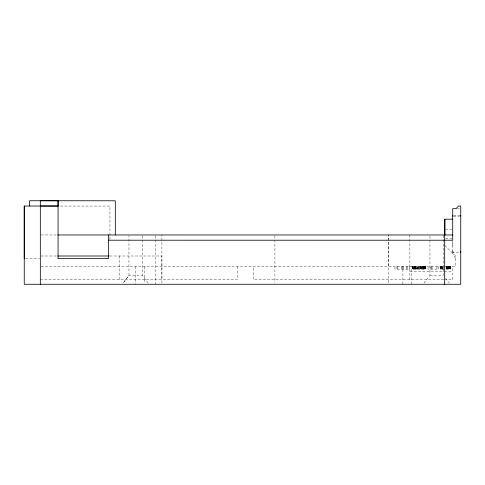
<?xml version="1.0" encoding="UTF-8"?>
<svg xmlns="http://www.w3.org/2000/svg" width="485" height="485" viewBox="0 0 485 485"><rect width="100%" height="100%" fill="white"/><g stroke="black" fill="none" stroke-linecap="round" stroke-linejoin="round"><path stroke-width="0.36" stroke-dasharray="2.42 1.82" d="M109.95 239.517L109.962 206.076L58.497 206.046M161.899 282.955L161.899 234.964M388.443 282.791L388.443 234.964L388.443 266.52M402.908 284.271L402.908 266.52M411.474 284.271L411.474 266.52M452.717 251.691L452.717 252.321L460.75 252.321M423.963 283.076L429.952 275.328L429.952 234.964M457.385 208.671L459.404 208.671M453.445 215.51L460.75 215.51M453.445 216.559L459.289 216.559M445.539 229.15L451.996 229.15M41.08 234.964L56.994 234.964M445.539 238.681L451.996 238.681M41.08 256.001L56.939 256.001M109.798 256.001L161.899 256.001L161.899 279.669M25.717 258.632L39.594 258.632M41.08 266.52L455.391 266.52L455.391 256.001L452.711 250.745L452.717 253.37L455.391 258.632M440.198 266.52L440.198 269.151L450.45 269.151L450.45 266.52M409.867 271.776L443.702 271.776M444.454 271.776L452.723 271.776M148.155 283.076L142.354 275.328L128.962 275.328L123.16 283.076L128.962 275.328L128.962 235.71M429.952 275.328L443.338 275.328L443.338 234.964M40.328 279.669L237.414 279.669L237.414 266.52M443.702 279.669L253.479 279.669L253.479 266.52M444.381 279.669L452.723 279.669L452.711 266.52M444.824 245.483L452.711 253.37L452.711 240.978M445.642 278.311L449.328 283.076M452.711 243.118L452.711 246.932M450.407 266.52L450.407 269.151M450.225 266.52L450.225 269.151M450.092 266.52L450.092 269.151M449.922 266.52L449.922 269.151M449.716 266.52L449.716 269.151M449.613 266.52L449.613 269.151M449.165 266.52L449.165 269.151M448.971 266.52L448.971 269.151M448.576 266.52L448.576 269.151M448.134 266.52L448.134 269.151M447.922 266.52L447.916 269.151M447.867 266.52L447.807 269.151M447.661 266.52L447.661 269.151M447.297 266.52L447.297 269.151M447 266.52L447.043 269.151M446.849 266.52L446.849 269.151M446.479 266.52L446.479 269.151M446.333 266.52L446.333 269.151M446.103 266.52L446.103 269.151M442.399 266.52L442.375 269.151M442.229 266.52L442.229 269.151M442.174 266.52L442.174 269.151M441.865 266.52L441.865 269.151M441.52 266.52L441.52 269.151M441.107 266.52L441.107 269.151M440.95 266.52L440.95 269.151M440.544 266.52L440.598 269.151M440.313 269.151L440.313 266.52L440.216 269.151M438.779 266.52L438.779 269.151L428.049 269.151L428.049 266.52M436.906 266.52L436.906 269.151M432.05 266.52L432.05 269.151M431.698 266.52L431.698 269.151M430.146 266.52L430.146 269.151M425.921 266.52L425.866 269.151L412.208 269.151L412.208 266.52M425.691 266.52L425.715 269.151M425.4 266.52L425.4 269.151M425.103 266.52L425.103 269.151M424.993 266.52L424.993 269.151M424.642 266.52L424.642 269.151M424.484 266.52L424.484 269.151M424.096 266.52L424.096 269.151M423.872 266.52L423.872 269.151M423.805 266.52L423.805 269.151M423.66 266.52L423.684 269.151M423.447 266.52L423.447 269.151M423.229 266.52L423.32 269.151M423.169 266.52L423.169 269.151M422.708 266.52L422.653 269.151M422.49 266.52L422.49 269.151M422.362 266.52L422.362 269.151M422.005 266.52L422.005 269.151M421.865 266.52L421.865 269.151M421.629 266.52L421.629 269.151M421.435 266.52L421.483 269.151M420.907 266.52L420.992 269.151M420.568 266.52L420.568 269.151M420.283 266.52L420.283 269.151M420.168 266.52L420.168 269.151M419.828 266.52L419.828 269.151M419.604 266.52L419.604 269.151M418.797 266.52L418.797 269.151M418.597 266.52L418.64 269.151M417.973 266.52L417.973 269.151M417.221 266.52L417.209 269.151M416.512 269.151L416.512 266.52L416.397 269.151M416.057 266.52L416.057 269.151M415.881 266.52L415.881 269.151M415.578 266.52L415.578 269.151M415.524 266.52L415.524 269.151M415.415 266.52L415.415 269.151M415.33 266.52L415.33 269.151M415.154 266.52L415.154 269.151M414.875 266.52L414.875 269.151M414.687 266.52L414.687 269.151M414.529 266.52L414.523 269.151M414.263 266.52L414.263 269.151M413.954 266.52L413.954 269.151M413.76 266.52L413.76 269.151M413.335 266.52L413.335 269.151M413.111 266.52L413.111 269.151M412.844 266.52L412.844 269.151M412.596 266.52L412.596 269.151M412.474 266.52L412.474 269.151M409.867 234.964L409.867 279.669M409.74 266.52L409.74 269.151L394.942 269.151L394.942 266.52M407.764 266.52L407.764 269.151M406.654 266.52L406.654 269.151M403.277 266.52L403.277 269.151M402.241 266.52L402.241 269.151M401.428 266.52L401.428 269.151M397.7 266.52L397.7 269.151M396.918 266.52L396.918 269.151M274.904 235.71L274.904 282.955M155.473 235.68L155.473 284.271M144.281 266.52L144.281 282.791M142.354 235.71L142.354 275.328M135.715 266.52L135.715 284.271M119.601 256.001L119.601 279.669M443.054 269.151L443.041 266.52L442.987 269.151M417.482 269.151L417.482 266.52L417.464 269.151"/><path stroke-width="0.73" d="M24.256 258.632L24.25 206.004L24.256 284.271L460.744 284.271L460.744 206.04L458.592 206.04L456.039 208.671L452.711 208.671L452.711 240.227L108.416 240.208M40.328 284.271L40.322 200.729L58.067 200.772L58.067 258.632L108.416 258.632L108.416 234.964M40.316 206.004L58.061 206.034L58.061 200.76M444.824 234.964L444.824 219.19L452.711 219.19M452.711 216.134L452.711 215.51M460.75 252.321L460.75 251.691M460.75 216.134L460.75 215.51M58.061 206.034L24.256 206.046M57.697 234.964L452.711 234.964M57.697 256.001L109.04 256.001M29.603 206.004L29.609 200.729L115.315 200.784L115.327 234.964M444.824 219.19L444.824 235.273M444.678 234.964L444.678 284.271"/></g></svg>
